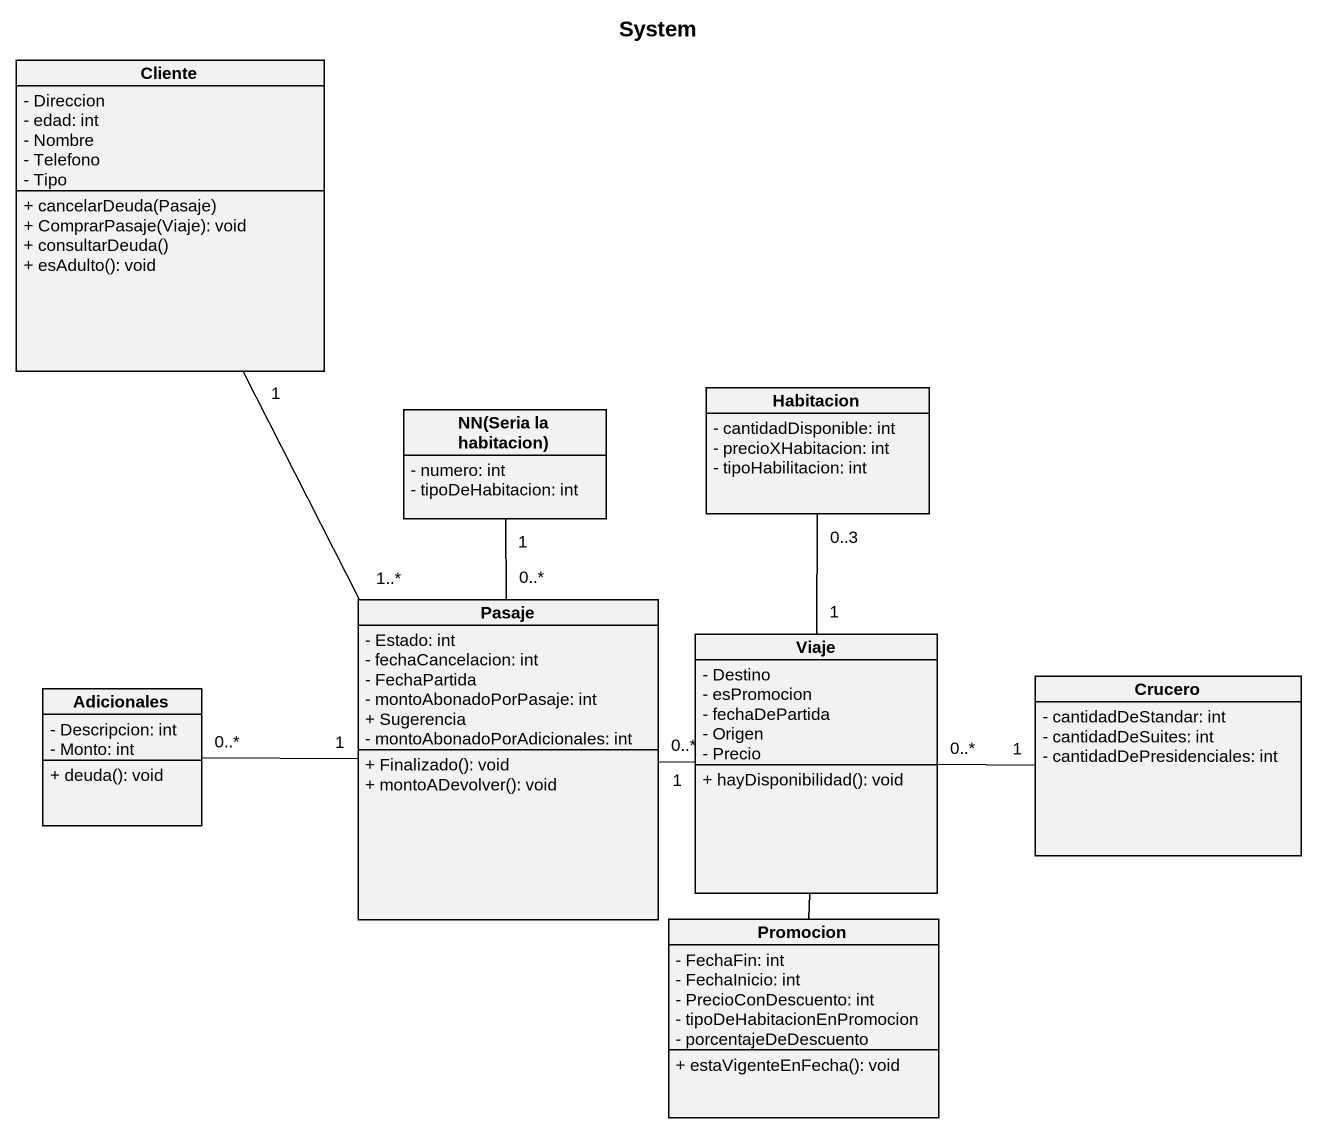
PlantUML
@startuml
title System
hide circle
hide empty members
skinparam classAttributeIconSize 0
class Cliente {
  - Direccion
  - edad: int
  - Nombre
  - Telefono
  - Tipo
  + cancelarDeuda(Pasaje)
  + ComprarPasaje(Viaje): void
  + consultarDeuda()
  + esAdulto(): void
}
class "NN(Seria la habitacion)" as NN_Seria_la_habitacion {
  - numero: int
  - tipoDeHabitacion: int
}
class Habitacion {
  - cantidadDisponible: int
  - precioXHabitacion: int
  - tipoHabilitacion: int
}
class Pasaje {
  - Estado: int
  - fechaCancelacion: int
  - FechaPartida
  - montoAbonadoPorPasaje: int
  + Sugerencia
  - montoAbonadoPorAdicionales: int
  + Finalizado(): void
  + montoADevolver(): void
}
class Adicionales {
  - Descripcion: int
  - Monto: int
  + deuda(): void
}
class Viaje {
  - Destino
  - esPromocion
  - fechaDePartida
  - Origen
  - Precio
  + hayDisponibilidad(): void
}
class Crucero {
  - cantidadDeStandar: int
  - cantidadDeSuites: int
  - cantidadDePresidenciales: int
}
class Promocion {
  - FechaFin: int
  - FechaInicio: int
  - PrecioConDescuento: int
  - tipoDeHabitacionEnPromocion
  - porcentajeDeDescuento
  + estaVigenteEnFecha(): void
}
NN_Seria_la_habitacion "1" -- "0..*" Pasaje
Pasaje "1..*" -up- "1" Cliente
Pasaje "0..*" -right- "1" Viaje
Adicionales "0..*" -right- "1" Pasaje
Viaje "1" -up- "0..3" Habitacion
Viaje "0..*" -right- "1" Crucero
Viaje -- Promocion
@enduml
